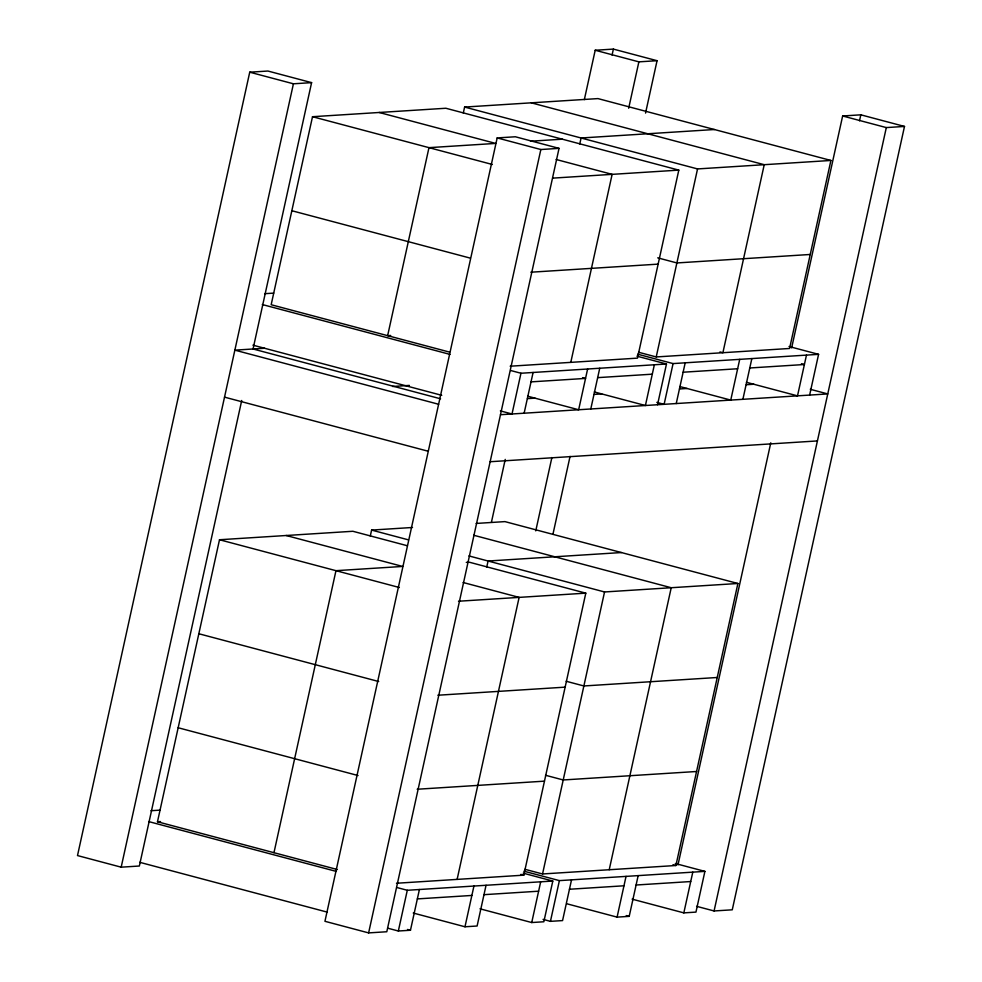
<?xml version="1.0" encoding="UTF-8"?>
<svg xmlns="http://www.w3.org/2000/svg" width="982" height="982" viewBox="0 0 982 982"><rect width="100%" height="100%" fill="white"/><g stroke="black" fill="none" stroke-linecap="round" stroke-linejoin="round"><path stroke-width="1.47" d="M440.562 398.802L253.037 348.991L311.601 82.635L267.926 71.035L249.735 72.189L77.504 855.567L121.179 867.18L139.358 866.014L241.719 400.484M121.179 867.18L293.422 83.801L311.601 82.635M337.366 869.536L157.488 821.762L219.502 539.744L352.857 531.274L407.407 545.759M510.174 366.212L637.465 358.135L678.808 170.119L445.865 108.253L312.509 116.711L271.167 304.727L449.56 352.108M273.966 852.695L335.967 570.677L402.645 566.442L286.179 535.509M370.288 536.049L371.601 530.084L412.514 527.481M463.295 113.028L464.609 107.063L597.964 98.593L830.907 160.459L789.577 348.475L656.221 356.945L638.533 352.243M497.174 137.922L324.944 921.3L368.618 932.9L386.798 931.746L559.04 148.368L515.366 136.768L497.174 137.922L540.849 149.522L559.04 148.368M368.618 932.9L540.849 149.522M387.988 928.26L398.336 931.01L407.297 890.281L552.805 881.038L543.844 921.767L531.728 922.54L479.989 908.804M657.523 404.744L666.483 364.003L520.963 373.246L512.015 413.987L500.366 410.893M491.417 522.277L505.239 459.404M584.339 99.636L595.202 50.254L613.382 49.1L657.056 60.7L645.542 113.077M486.765 566.982L488.079 561.017L621.434 552.547M579.773 143.961L581.086 137.996L714.442 129.526M398.336 931.01L410.464 930.249L419.412 889.508M524.13 413.213L533.091 372.473M612.068 55.09L613.382 49.1M457.121 879.393L519.122 597.387L463.099 582.498M570.788 362.37L612.13 174.354L556.107 159.477M535.755 530.881L551.884 457.538M628.676 108.241L638.877 61.854L657.056 60.7M413.25 913.039L464.977 926.775L473.938 886.046M587.617 369.011L578.656 409.752L527.592 396.188M552.952 534.22L570.063 456.385M486.053 885.273L477.105 926.014L464.977 926.775M590.783 408.978L599.732 368.25M396.507 883.248L523.799 875.158L585.8 593.153L469.322 562.207L466.29 562.404M531.728 922.54L540.677 881.811M542.543 873.968L604.544 591.962L737.899 583.492L675.898 865.51L542.543 873.968L524.854 869.279M654.356 364.776L645.407 405.517L594.343 391.953M656.221 356.945L697.551 168.929L830.907 160.459M543.046 919.385L550.436 921.349L559.396 880.621L704.904 871.378L695.956 912.106L683.828 912.879L632.101 899.144M809.634 395.083L818.583 354.342L673.075 363.586L664.114 404.326L656.835 402.387M571.524 879.847L562.563 920.588L550.436 921.349M676.242 403.553L685.191 362.812M609.221 869.733L671.222 587.727L473.668 535.239M566.823 903.771L617.089 917.127L626.037 876.386M739.716 359.351L730.755 400.091L679.704 386.527M617.089 917.127L629.204 916.353L638.165 875.613M742.883 399.318L751.844 358.59M677.973 864.933L770.784 442.808M791.639 347.91L842.642 115.986L860.821 114.82L904.496 126.433L732.265 909.811L714.074 910.965L696.606 906.325M683.828 912.879L692.789 872.151M806.467 355.116L797.507 395.856L746.443 382.293M859.508 120.811L860.821 114.82M714.074 910.965L886.316 127.586L904.496 126.433M530.513 141.212L562.33 139.186M553.026 178.11L678.808 170.119M530.845 272.21L658.136 264.133M810.236 254.473L676.893 262.943L657.719 257.849M264.624 293.692L273.708 293.115M390.676 335.476L387.645 335.66L428.974 147.656L495.652 143.421L379.187 112.476M264.575 348.254L234.858 350.144L438.623 404.265M392.579 386.478L409.396 385.41M531.029 381.875L585.542 378.414L582.584 377.628M597.67 377.64L652.293 374.179M683.128 372.215L737.654 368.753M749.769 367.98L804.393 364.518L801.435 363.733M527.408 398.631L534.981 398.152M594.135 394.396L601.721 393.905M679.507 388.97L687.081 388.491M746.246 384.735L753.832 384.244M500.476 414.711L827.752 393.929L810.285 389.289M490.141 461.724L817.417 440.93M476.16 523.443L504.957 521.614L737.899 583.492M458.508 601.23L585.8 593.153M437.837 695.231L565.129 687.154M717.228 677.494L583.885 685.964L566.184 681.263M417.166 789.246L544.458 781.156M696.569 771.496L563.214 779.966L545.513 775.264M150.946 810.715L160.041 810.138M157.488 821.762L160.52 821.566M417.35 898.911L471.863 895.449M483.991 894.676L538.615 891.202M569.45 889.25L623.975 885.789M636.091 885.015L690.714 881.541M595.202 50.254L638.877 61.854M842.642 115.986L886.316 127.586M531.287 102.828L764.229 164.694L722.899 352.71L719.953 351.924M464.609 107.063L697.551 168.929M249.735 72.189L293.422 83.801M312.509 116.711L492.375 164.497M291.838 210.725L470.231 258.106M789.025 346.499L818.583 354.342M637.6 354.171L673.075 363.586M636.925 356.159L666.483 364.003M262.304 304.543L450.026 354.404M510.628 370.496L520.963 373.246M252.926 345.161L441.753 395.316M224.522 397.145L428.287 451.266M371.601 530.084L408.463 539.867M468.905 555.922L604.544 591.962M219.502 539.744L399.367 587.518M198.83 633.746L378.696 681.52M178.159 727.748L358.037 775.534M675.346 863.522L704.904 871.378M672.952 864.725L675.898 865.51M523.922 871.194L559.396 880.621M523.246 873.182L552.805 881.038M520.841 874.385L523.799 875.158M626.246 915.568L629.204 916.353M148.626 821.566L336.347 871.427M396.949 887.532L407.297 890.281M407.505 929.463L410.464 930.249M139.677 862.306L327.387 912.168"/></g></svg>
